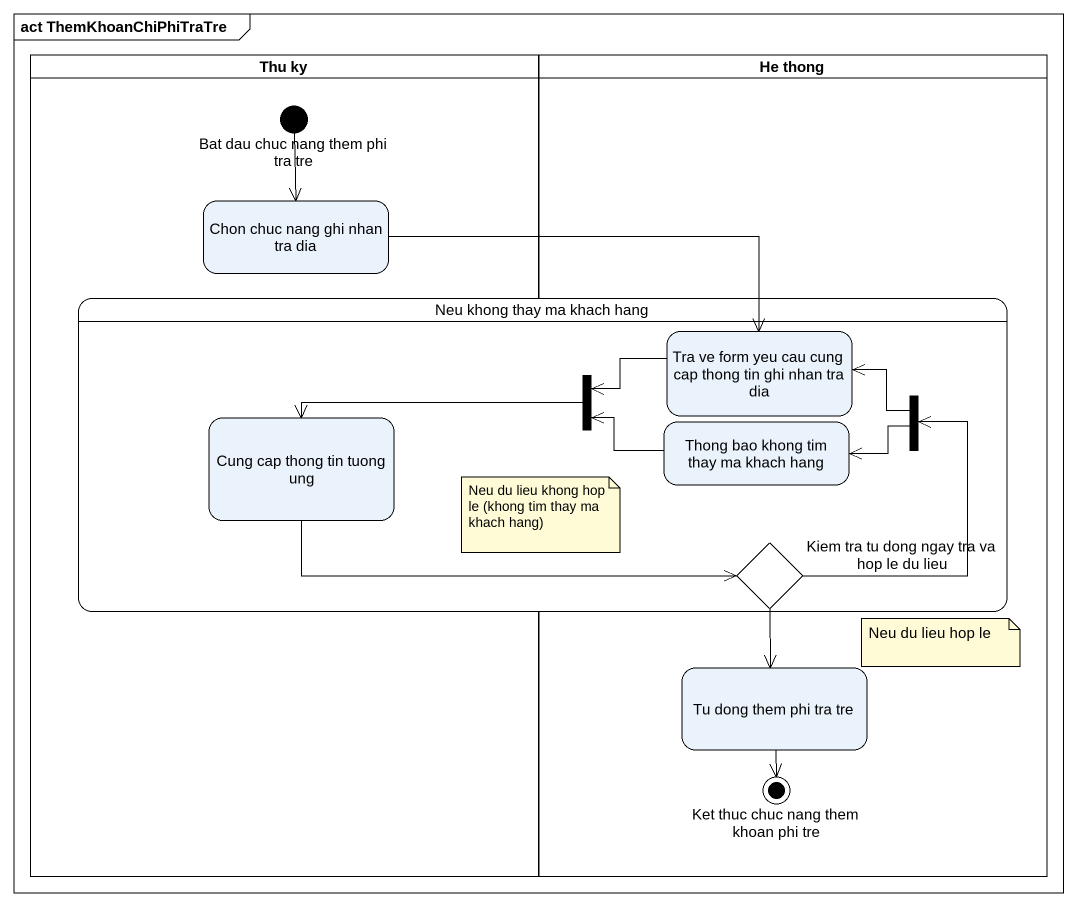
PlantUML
@startuml
mainframe act ThemKhoanChiPhiTraTre
hide empty description
state "Thu ky" as Thu_ky <<partition>> {
  state "Bat dau chuc nang them phi tra tre" as Bat_dau_chuc_nang_them_phi <<start>>
  state "Chon chuc nang ghi nhan tra dia" as Chon_chuc_nang_ghi_nhan_tra
}
state "He thong" as He_thong <<partition>> {
  state "Tu dong them phi tra tre" as Tu_dong_them_phi_tra_tre
  state "Ket thuc chuc nang them khoan phi tre" as Ket_thuc_chuc_nang_them <<end>>
}
state "Neu khong thay ma khach hang" as Neu_khong_thay_ma_khach_hang {
  state "Tra ve form yeu cau cung cap thong tin ghi nhan tra dia" as Tra_ve_form_yeu_cau_cung
  state "Cung cap thong tin tuong ung" as Cung_cap_thong_tin_tuong_ung
  state fork1 <<join>>
  state "Thong bao khong tim thay ma khach hang" as Thong_bao_khong_tim_thay_ma
  state fork2 <<fork>>
  state "Kiem tra tu dong ngay tra va hop le du lieu" as Kiem_tra_tu_dong_ngay_tra <<choice>>
}
Bat_dau_chuc_nang_them_phi --> Chon_chuc_nang_ghi_nhan_tra
Chon_chuc_nang_ghi_nhan_tra -right-> Tra_ve_form_yeu_cau_cung
Tra_ve_form_yeu_cau_cung -left-> fork1
Cung_cap_thong_tin_tuong_ung -right-> Kiem_tra_tu_dong_ngay_tra
fork1 -left-> Cung_cap_thong_tin_tuong_ung
Thong_bao_khong_tim_thay_ma -left-> fork1
fork2 -left-> Tra_ve_form_yeu_cau_cung
fork2 -left-> Thong_bao_khong_tim_thay_ma
Kiem_tra_tu_dong_ngay_tra -up-> fork2
Kiem_tra_tu_dong_ngay_tra --> Tu_dong_them_phi_tra_tre
Tu_dong_them_phi_tra_tre --> Ket_thuc_chuc_nang_them
note as N1
  Neu du lieu khong hop le (khong tim thay ma khach hang)
end note
note as N2
  Neu du lieu hop le
end note
@enduml
